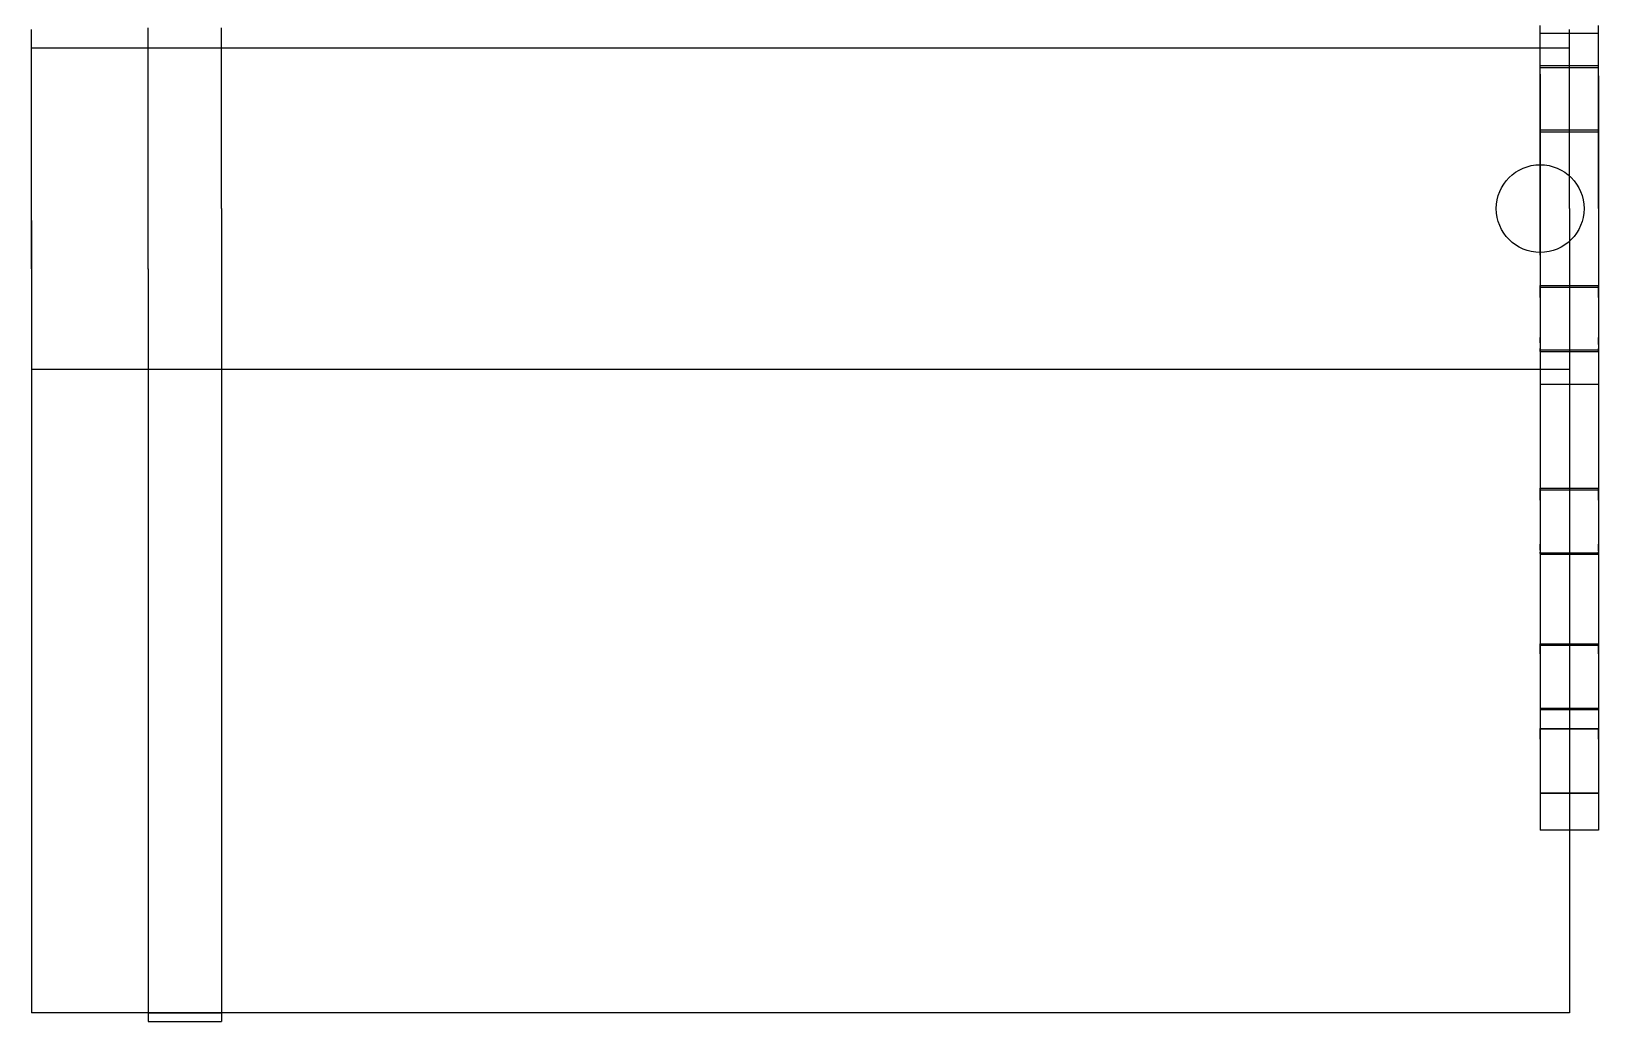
# Model space of a CAD drawing. Header units: millimetres. Extents: x -180 to 1414, y -663 to 972.
# Drawn here: x 496.8 to 604, y 114.4 to 182.1 of the extents above; entities that cross this region are included whole.
import ezdxf

# ---------------------------------------------------------------- set-up
doc = ezdxf.new("R2010")
doc.units = ezdxf.units.MM
doc.layers.add('AXIS_CENTRES', color=4, linetype='Continuous')
doc.layers.add('SIDE', color=8, linetype='Continuous')

msp = doc.modelspace()

# ---------------------------------------------------------------- linework, layer by layer
at = {"layer": 'AXIS_CENTRES'}
msp.add_circle((600, 170), 3, dxfattribs=at)
at = {"layer": 'SIDE'}
for p, q in [((504.8, 178.29), (504.8, 182.37)), ((509.8, 178.29), (509.8, 182.37)), ((600, 179.46), (600, 182.53)), ((604, 179.46), (604, 182.53)), ((496.8, 178.2), (496.8, 182.24)), ((504.8, 178.2), (504.8, 182.24)), ((509.8, 178.2), (509.8, 182.24)), ((600, 181.97), (600, 182)), ((600, 182), (604, 182)), ((600, 181.87), (600, 181.97)), ((600, 181.7), (600, 181.87)), ((600, 181.47), (600, 181.7)), ((600, 181.17), (600, 181.47)), ((600, 180.81), (600, 181.17)), ((602, 178.2), (602, 182.24)), ((604, 181.97), (604, 182)), ((604, 181.87), (604, 181.97)), ((604, 181.7), (604, 181.87)), ((604, 181.47), (604, 181.7)), ((604, 181.17), (604, 181.47)), ((604, 180.81), (604, 181.17)), ((496.8, 180.97), (496.8, 181)), ((496.8, 181), (602, 181)), ((496.8, 180.88), (496.8, 180.97)), ((496.8, 180.72), (496.8, 180.88)), ((496.8, 180.51), (496.8, 180.72)), ((496.8, 180.24), (496.8, 180.51)), ((496.8, 179.91), (496.8, 180.24)), ((600, 180.39), (600, 180.81)), ((600, 179.91), (600, 180.39)), ((602, 180.97), (602, 181)), ((602, 180.88), (602, 180.97)), ((602, 180.72), (602, 180.88)), ((602, 180.51), (602, 180.72)), ((602, 180.24), (602, 180.51)), ((602, 179.91), (602, 180.24)), ((604, 180.39), (604, 180.81)), ((604, 179.91), (604, 180.39)), ((496.8, 179.53), (496.8, 179.91)), ((496.8, 179.09), (496.8, 179.53)), ((496.8, 178.6), (496.8, 179.09)), ((600, 179.38), (600, 179.91)), ((600, 179.77), (600, 179.78)), ((600, 179.78), (604, 179.78)), ((600, 179.75), (600, 179.77)), ((600, 179.72), (600, 179.75)), ((600, 179.68), (600, 179.72)), ((600, 179.62), (600, 179.68)), ((600, 179.64), (600, 179.65)), ((600, 179.65), (604, 179.65)), ((600, 179.62), (600, 179.64)), ((600, 179.56), (600, 179.62)), ((600, 179.59), (600, 179.62)), ((600, 179.55), (600, 179.59)), ((600, 179.48), (600, 179.56)), ((600, 179.49), (600, 179.55)), ((600, 179.43), (600, 179.49)), ((600, 179.39), (600, 179.48)), ((600, 176.33), (600, 179.46)), ((600, 179.35), (600, 179.43)), ((600, 179.3), (600, 179.39)), ((600, 178.8), (600, 179.38)), ((600, 179.26), (600, 179.35)), ((600, 179.19), (600, 179.3)), ((600, 179.17), (600, 179.26)), ((600, 179.19), (600, 179.07)), ((600, 179.06), (600, 179.17)), ((600, 179.07), (600, 178.95)), ((600, 179.06), (600, 178.94)), ((602, 179.53), (602, 179.91)), ((602, 179.09), (602, 179.53)), ((602, 178.6), (602, 179.09)), ((604, 179.38), (604, 179.91)), ((604, 179.77), (604, 179.78)), ((604, 179.75), (604, 179.77)), ((604, 179.72), (604, 179.75)), ((604, 179.68), (604, 179.72)), ((604, 179.62), (604, 179.68)), ((604, 179.64), (604, 179.65)), ((604, 179.62), (604, 179.64)), ((604, 179.56), (604, 179.62)), ((604, 179.59), (604, 179.62)), ((604, 179.55), (604, 179.59)), ((604, 179.48), (604, 179.56)), ((604, 179.49), (604, 179.55)), ((604, 179.43), (604, 179.49)), ((604, 179.39), (604, 179.48)), ((604, 176.33), (604, 179.46)), ((604, 179.35), (604, 179.43)), ((604, 179.3), (604, 179.39)), ((604, 178.8), (604, 179.38)), ((604, 179.26), (604, 179.35)), ((604, 179.19), (604, 179.3)), ((604, 179.17), (604, 179.26)), ((604, 179.07), (604, 179.19)), ((604, 179.06), (604, 179.17)), ((604, 179.07), (604, 178.95)), ((604, 179.06), (604, 178.94)), ((496.8, 178.06), (496.8, 178.6)), ((496.8, 174.11), (496.8, 178.2)), ((496.8, 177.48), (496.8, 178.06)), ((504.8, 174.15), (504.8, 178.29)), ((504.8, 174.11), (504.8, 178.2)), ((509.8, 174.15), (509.8, 178.29)), ((509.8, 174.11), (509.8, 178.2)), ((600, 178.95), (600, 178.82)), ((600, 178.94), (600, 178.82)), ((600, 178.82), (600, 178.68)), ((600, 178.82), (600, 178.69)), ((600, 178.8), (600, 178.16)), ((600, 178.69), (600, 178.55)), ((600, 178.68), (600, 178.53)), ((600, 178.55), (600, 178.4)), ((600, 178.53), (600, 178.38)), ((600, 178.4), (600, 178.25)), ((600, 178.38), (600, 178.22)), ((600, 178.25), (600, 178.09)), ((600, 178.22), (600, 178.07)), ((600, 178.16), (600, 177.48)), ((600, 178.09), (600, 177.94)), ((600, 178.07), (600, 177.9)), ((602, 178.06), (602, 178.6)), ((602, 174.11), (602, 178.2)), ((602, 177.48), (602, 178.06)), ((604, 178.95), (604, 178.82)), ((604, 178.94), (604, 178.82)), ((604, 178.82), (604, 178.68)), ((604, 178.82), (604, 178.69)), ((604, 178.8), (604, 178.16)), ((604, 178.69), (604, 178.55)), ((604, 178.68), (604, 178.53)), ((604, 178.55), (604, 178.4)), ((604, 178.53), (604, 178.38)), ((604, 178.4), (604, 178.25)), ((604, 178.38), (604, 178.22)), ((604, 178.25), (604, 178.09)), ((604, 178.22), (604, 178.07)), ((604, 178.16), (604, 177.48)), ((604, 178.09), (604, 177.94)), ((604, 178.07), (604, 177.9)), ((496.8, 176.86), (496.8, 177.48)), ((600, 177.94), (600, 177.77)), ((600, 177.9), (600, 177.74)), ((600, 177.77), (600, 177.61)), ((600, 177.74), (600, 177.58)), ((600, 177.61), (600, 177.45)), ((600, 177.58), (600, 177.41)), ((600, 177.48), (600, 176.76)), ((600, 177.45), (600, 177.28)), ((600, 177.41), (600, 177.25)), ((600, 177.28), (600, 177.12)), ((600, 177.25), (600, 177.09)), ((600, 177.12), (600, 176.96)), ((600, 177.09), (600, 176.93)), ((600, 176.96), (600, 176.8)), ((600, 176.93), (600, 176.77)), ((602, 176.86), (602, 177.48)), ((604, 177.94), (604, 177.77)), ((604, 177.9), (604, 177.74)), ((604, 177.77), (604, 177.61)), ((604, 177.74), (604, 177.58)), ((604, 177.61), (604, 177.45)), ((604, 177.58), (604, 177.41)), ((604, 177.48), (604, 176.76)), ((604, 177.45), (604, 177.28)), ((604, 177.41), (604, 177.25)), ((604, 177.28), (604, 177.12)), ((604, 177.25), (604, 177.09)), ((604, 177.12), (604, 176.96)), ((604, 177.09), (604, 176.93)), ((604, 176.96), (604, 176.8)), ((604, 176.93), (604, 176.77)), ((496.8, 176.2), (496.8, 176.86)), ((496.8, 175.5), (496.8, 176.2)), ((600, 176.8), (600, 176.64)), ((600, 176.77), (600, 176.62)), ((600, 176.76), (600, 176)), ((600, 176.64), (600, 176.49)), ((600, 176.62), (600, 176.48)), ((600, 176.49), (600, 176.35)), ((600, 176.48), (600, 176.34)), ((600, 176.35), (600, 176.21)), ((600, 176.34), (600, 176.2)), ((600, 173.18), (600, 176.33)), ((600, 176.21), (600, 176.07)), ((600, 176.2), (600, 176.08)), ((600, 176.08), (600, 175.96)), ((600, 176.07), (600, 175.95)), ((600, 176), (600, 175.21)), ((600, 175.96), (600, 175.86)), ((600, 175.95), (600, 175.83)), ((600, 175.86), (600, 175.76)), ((600, 175.73), (600, 175.83)), ((602, 176.2), (602, 176.86)), ((602, 175.5), (602, 176.2)), ((604, 176.8), (604, 176.64)), ((604, 176.77), (604, 176.62)), ((604, 176.76), (604, 176)), ((604, 176.64), (604, 176.49)), ((604, 176.62), (604, 176.48)), ((604, 176.49), (604, 176.35)), ((604, 176.48), (604, 176.34)), ((604, 176.21), (604, 176.35)), ((604, 176.34), (604, 176.2)), ((604, 173.18), (604, 176.33)), ((604, 176.21), (604, 176.07)), ((604, 176.2), (604, 176.08)), ((604, 176.08), (604, 175.96)), ((604, 175.95), (604, 176.07)), ((604, 176), (604, 175.21)), ((604, 175.96), (604, 175.86)), ((604, 175.95), (604, 175.83)), ((604, 175.86), (604, 175.76)), ((604, 175.73), (604, 175.83)), ((496.8, 174.77), (496.8, 175.5)), ((496.8, 174.02), (496.8, 174.77)), ((600, 175.76), (600, 175.67)), ((600, 175.63), (600, 175.73)), ((600, 175.67), (600, 175.59)), ((600, 175.54), (600, 175.63)), ((600, 175.59), (600, 175.53)), ((600, 175.46), (600, 175.54)), ((600, 175.53), (600, 175.47)), ((600, 175.47), (600, 175.43)), ((600, 175.4), (600, 175.46)), ((600, 175.43), (600, 175.4)), ((600, 175.4), (600, 175.38)), ((600, 175.34), (600, 175.4)), ((600, 175.38), (600, 175.38)), ((600, 175.38), (604, 175.38)), ((600, 175.3), (600, 175.34)), ((600, 175.3), (600, 175.27)), ((600, 175.27), (600, 175.25)), ((600, 175.25), (600, 175.25)), ((600, 175.25), (604, 175.25)), ((600, 175.21), (600, 174.38)), ((602, 174.77), (602, 175.5)), ((602, 174.02), (602, 174.77)), ((604, 175.76), (604, 175.67)), ((604, 175.63), (604, 175.73)), ((604, 175.67), (604, 175.59)), ((604, 175.54), (604, 175.63)), ((604, 175.59), (604, 175.53)), ((604, 175.46), (604, 175.54)), ((604, 175.53), (604, 175.47)), ((604, 175.47), (604, 175.43)), ((604, 175.4), (604, 175.46)), ((604, 175.43), (604, 175.4)), ((604, 175.4), (604, 175.38)), ((604, 175.34), (604, 175.4)), ((604, 175.38), (604, 175.38)), ((604, 175.3), (604, 175.34)), ((604, 175.27), (604, 175.3)), ((604, 175.27), (604, 175.25)), ((604, 175.25), (604, 175.25)), ((604, 175.21), (604, 174.38)), ((496.8, 170), (496.8, 174.11)), ((496.8, 173.24), (496.8, 174.02)), ((504.8, 170), (504.8, 174.15)), ((504.8, 170), (504.8, 174.11)), ((509.8, 170), (509.8, 174.15)), ((509.8, 170), (509.8, 174.11)), ((600, 174.38), (600, 173.54)), ((602, 170), (602, 174.11)), ((602, 173.24), (602, 174.02)), ((604, 174.38), (604, 173.54)), ((496.8, 172.45), (496.8, 173.24)), ((600, 173.54), (600, 172.67)), ((600, 170), (600, 173.18)), ((600, 172.67), (600, 171.79)), ((602, 172.45), (602, 173.24)), ((604, 173.54), (604, 172.67)), ((604, 170), (604, 173.18)), ((604, 172.67), (604, 171.79)), ((496.8, 171.64), (496.8, 172.45)), ((496.8, 170.82), (496.8, 171.64)), ((600, 171.79), (600, 170.9)), ((602, 171.64), (602, 172.45)), ((602, 170.82), (602, 171.64)), ((604, 171.79), (604, 170.9)), ((496.8, 170), (496.8, 170.82)), ((600, 170.9), (600, 170)), ((602, 170), (602, 170.82)), ((604, 170.9), (604, 170)), ((496.8, 165.89), (496.8, 170)), ((496.8, 169.18), (496.8, 170)), ((504.8, 165.85), (504.8, 170)), ((504.8, 165.89), (504.8, 170)), ((509.8, 170), (509.8, 165.85)), ((509.8, 170), (509.8, 165.89)), ((600, 166.82), (600, 170)), ((600, 170), (600, 169.1)), ((602, 170), (602, 165.89)), ((602, 170), (602, 169.18)), ((604, 170), (604, 166.82)), ((604, 170), (604, 169.1)), ((496.8, 169.18), (496.8, 168.36)), ((496.8, 168.36), (496.8, 167.55)), ((600, 169.1), (600, 168.21)), ((602, 169.18), (602, 168.36)), ((602, 168.36), (602, 167.55)), ((604, 169.1), (604, 168.21)), ((496.8, 167.55), (496.8, 166.76)), ((600, 168.21), (600, 167.33)), ((600, 167.33), (600, 166.46)), ((602, 167.55), (602, 166.76)), ((604, 168.21), (604, 167.33)), ((604, 167.33), (604, 166.46)), ((496.8, 166.76), (496.8, 165.98)), ((600, 166.82), (600, 163.67)), ((600, 166.46), (600, 165.62)), ((602, 166.76), (602, 165.98)), ((604, 166.82), (604, 163.67)), ((604, 166.46), (604, 165.62)), ((496.8, 165.98), (496.8, 165.23)), ((496.8, 165.89), (496.8, 161.8)), ((496.8, 165.23), (496.8, 164.5)), ((504.8, 165.89), (504.8, 161.8)), ((504.8, 165.85), (504.8, 161.71)), ((509.8, 165.89), (509.8, 161.8)), ((509.8, 165.85), (509.8, 161.71)), ((600, 165.62), (600, 164.79)), ((602, 165.98), (602, 165.23)), ((602, 165.89), (602, 161.8)), ((602, 165.23), (602, 164.5)), ((604, 165.62), (604, 164.79)), ((496.8, 164.5), (496.8, 163.8)), ((600, 164.79), (600, 164)), ((600, 164.73), (600, 164.75)), ((600, 164.75), (600, 164.75)), ((600, 164.75), (604, 164.75)), ((600, 164.7), (600, 164.73)), ((600, 164.66), (600, 164.7)), ((600, 164.6), (600, 164.66)), ((600, 164.6), (600, 164.62)), ((600, 164.62), (600, 164.62)), ((600, 164.62), (604, 164.62)), ((600, 164.54), (600, 164.6)), ((600, 164.57), (600, 164.6)), ((600, 164.53), (600, 164.57)), ((600, 164.46), (600, 164.54)), ((600, 164.47), (600, 164.53)), ((600, 164.41), (600, 164.47)), ((600, 164.37), (600, 164.46)), ((600, 164.33), (600, 164.41)), ((600, 164.27), (600, 164.37)), ((600, 164.24), (600, 164.33)), ((600, 164.17), (600, 164.27)), ((600, 164.14), (600, 164.24)), ((600, 164.05), (600, 164.17)), ((600, 164.04), (600, 164.14)), ((600, 164.05), (600, 163.93)), ((600, 163.92), (600, 164.04)), ((602, 164.5), (602, 163.8)), ((604, 164.79), (604, 164)), ((604, 164.73), (604, 164.75)), ((604, 164.75), (604, 164.75)), ((604, 164.7), (604, 164.73)), ((604, 164.66), (604, 164.7)), ((604, 164.6), (604, 164.66)), ((604, 164.6), (604, 164.62)), ((604, 164.62), (604, 164.62)), ((604, 164.54), (604, 164.6)), ((604, 164.57), (604, 164.6)), ((604, 164.53), (604, 164.57)), ((604, 164.46), (604, 164.54)), ((604, 164.47), (604, 164.53)), ((604, 164.41), (604, 164.47)), ((604, 164.37), (604, 164.46)), ((604, 164.33), (604, 164.41)), ((604, 164.27), (604, 164.37)), ((604, 164.24), (604, 164.33)), ((604, 164.17), (604, 164.27)), ((604, 164.14), (604, 164.24)), ((604, 164.05), (604, 164.17)), ((604, 164.04), (604, 164.14)), ((604, 164.05), (604, 163.93)), ((604, 163.92), (604, 164.04)), ((496.8, 163.8), (496.8, 163.14)), ((496.8, 163.14), (496.8, 162.52)), ((600, 164), (600, 163.24)), ((600, 163.93), (600, 163.79)), ((600, 163.92), (600, 163.8)), ((600, 163.8), (600, 163.66)), ((600, 163.79), (600, 163.65)), ((600, 163.67), (600, 160.54)), ((600, 163.66), (600, 163.52)), ((600, 163.65), (600, 163.51)), ((600, 163.52), (600, 163.38)), ((600, 163.51), (600, 163.36)), ((600, 163.38), (600, 163.23)), ((600, 163.36), (600, 163.2)), ((600, 163.24), (600, 162.52)), ((600, 163.23), (600, 163.07)), ((600, 163.2), (600, 163.04)), ((600, 163.07), (600, 162.91)), ((600, 163.04), (600, 162.88)), ((602, 163.8), (602, 163.14)), ((602, 163.14), (602, 162.52)), ((604, 164), (604, 163.24)), ((604, 163.93), (604, 163.79)), ((604, 163.92), (604, 163.8)), ((604, 163.8), (604, 163.66)), ((604, 163.79), (604, 163.65)), ((604, 163.67), (604, 160.54)), ((604, 163.66), (604, 163.52)), ((604, 163.65), (604, 163.51)), ((604, 163.52), (604, 163.38)), ((604, 163.51), (604, 163.36)), ((604, 163.38), (604, 163.23)), ((604, 163.36), (604, 163.2)), ((604, 163.24), (604, 162.52)), ((604, 163.23), (604, 163.07)), ((604, 163.2), (604, 163.04)), ((604, 163.07), (604, 162.91)), ((604, 163.04), (604, 162.88)), ((496.8, 162.52), (496.8, 161.94)), ((496.8, 161.94), (496.8, 161.4)), ((600, 162.91), (600, 162.75)), ((600, 162.88), (600, 162.72)), ((600, 162.75), (600, 162.59)), ((600, 162.72), (600, 162.55)), ((600, 162.59), (600, 162.42)), ((600, 162.55), (600, 162.39)), ((600, 162.52), (600, 161.84)), ((600, 162.42), (600, 162.26)), ((600, 162.39), (600, 162.23)), ((600, 162.26), (600, 162.1)), ((600, 162.23), (600, 162.06)), ((600, 162.1), (600, 161.93)), ((600, 162.06), (600, 161.91)), ((600, 161.93), (600, 161.78)), ((600, 161.91), (600, 161.75)), ((602, 162.52), (602, 161.94)), ((602, 161.94), (602, 161.4)), ((604, 162.91), (604, 162.75)), ((604, 162.88), (604, 162.72)), ((604, 162.75), (604, 162.59)), ((604, 162.72), (604, 162.55)), ((604, 162.59), (604, 162.42)), ((604, 162.55), (604, 162.39)), ((604, 162.52), (604, 161.84)), ((604, 162.42), (604, 162.26)), ((604, 162.39), (604, 162.23)), ((604, 162.26), (604, 162.1)), ((604, 162.23), (604, 162.06)), ((604, 162.1), (604, 161.93)), ((604, 162.06), (604, 161.91)), ((604, 161.93), (604, 161.78)), ((604, 161.91), (604, 161.75)), ((496.8, 161.8), (496.8, 157.76)), ((496.8, 161.4), (496.8, 160.91)), ((496.8, 160.91), (496.8, 160.47)), ((504.8, 161.8), (504.8, 157.76)), ((504.8, 161.71), (504.8, 157.63)), ((509.8, 161.8), (509.8, 157.76)), ((509.8, 161.71), (509.8, 157.63)), ((600, 161.84), (600, 161.2)), ((600, 161.78), (600, 161.62)), ((600, 161.75), (600, 161.6)), ((600, 161.62), (600, 161.47)), ((600, 161.6), (600, 161.45)), ((600, 161.47), (600, 161.32)), ((600, 161.45), (600, 161.31)), ((600, 161.32), (600, 161.18)), ((600, 161.31), (600, 161.18)), ((600, 161.2), (600, 160.62)), ((600, 161.18), (600, 161.06)), ((600, 161.05), (600, 161.18)), ((600, 161.06), (600, 160.94)), ((600, 160.93), (600, 161.05)), ((600, 160.94), (600, 160.83)), ((600, 160.81), (600, 160.93)), ((600, 160.83), (600, 160.74)), ((600, 160.81), (600, 160.7)), ((602, 161.8), (602, 157.76)), ((602, 161.4), (602, 160.91)), ((602, 160.91), (602, 160.47)), ((604, 161.84), (604, 161.2)), ((604, 161.78), (604, 161.62)), ((604, 161.75), (604, 161.6)), ((604, 161.62), (604, 161.47)), ((604, 161.6), (604, 161.45)), ((604, 161.47), (604, 161.32)), ((604, 161.45), (604, 161.31)), ((604, 161.32), (604, 161.18)), ((604, 161.31), (604, 161.18)), ((604, 161.2), (604, 160.62)), ((604, 161.18), (604, 161.06)), ((604, 161.05), (604, 161.18)), ((604, 161.06), (604, 160.94)), ((604, 160.93), (604, 161.05)), ((604, 160.94), (604, 160.83)), ((604, 160.81), (604, 160.93)), ((604, 160.83), (604, 160.74)), ((604, 160.7), (604, 160.81)), ((496.8, 160.47), (496.8, 160.09)), ((496.8, 160.09), (496.8, 159.76)), ((496.8, 159.76), (496.8, 159.49)), ((600, 160.74), (600, 160.65)), ((600, 160.7), (600, 160.61)), ((600, 160.65), (600, 160.57)), ((600, 160.62), (600, 160.09)), ((600, 160.61), (600, 160.52)), ((600, 160.57), (600, 160.51)), ((600, 160.54), (600, 157.47)), ((600, 160.52), (600, 160.44)), ((600, 160.51), (600, 160.45)), ((600, 160.45), (600, 160.41)), ((600, 160.38), (600, 160.44)), ((600, 160.41), (600, 160.38)), ((600, 160.38), (600, 160.36)), ((600, 160.32), (600, 160.38)), ((600, 160.36), (600, 160.35)), ((600, 160.35), (604, 160.35)), ((600, 160.28), (600, 160.32)), ((600, 160.25), (600, 160.28)), ((600, 160.23), (600, 160.25)), ((600, 160.22), (600, 160.23)), ((600, 160.22), (604, 160.22)), ((600, 160.09), (600, 159.61)), ((602, 160.47), (602, 160.09)), ((602, 160.09), (602, 159.76)), ((602, 159.76), (602, 159.49)), ((604, 160.74), (604, 160.65)), ((604, 160.7), (604, 160.61)), ((604, 160.65), (604, 160.57)), ((604, 160.62), (604, 160.09)), ((604, 160.61), (604, 160.52)), ((604, 160.57), (604, 160.51)), ((604, 160.54), (604, 157.47)), ((604, 160.52), (604, 160.44)), ((604, 160.51), (604, 160.45)), ((604, 160.45), (604, 160.41)), ((604, 160.38), (604, 160.44)), ((604, 160.41), (604, 160.38)), ((604, 160.38), (604, 160.36)), ((604, 160.32), (604, 160.38)), ((604, 160.36), (604, 160.35)), ((604, 160.28), (604, 160.32)), ((604, 160.25), (604, 160.28)), ((604, 160.23), (604, 160.25)), ((604, 160.23), (604, 160.22)), ((604, 160.09), (604, 159.61)), ((496.8, 159.49), (496.8, 159.28)), ((496.8, 159.28), (496.8, 159.12)), ((496.8, 159.12), (496.8, 159.03)), ((496.8, 159.03), (496.8, 159)), ((602, 159), (496.8, 159)), ((600, 159.61), (600, 159.19)), ((600, 159.19), (600, 158.83)), ((600, 158.83), (600, 158.53)), ((602, 159.49), (602, 159.28)), ((602, 159.28), (602, 159.12)), ((602, 159.12), (602, 159.03)), ((602, 159.03), (602, 159)), ((604, 159.61), (604, 159.19)), ((604, 159.19), (604, 158.83)), ((604, 158.83), (604, 158.53)), ((496.8, 157.76), (496.8, 153.79)), ((504.8, 157.76), (504.8, 153.79)), ((504.8, 157.63), (504.8, 153.61)), ((509.8, 157.76), (509.8, 153.79)), ((509.8, 157.63), (509.8, 153.61)), ((600, 158.53), (600, 158.3)), ((600, 158.3), (600, 158.13)), ((600, 158.13), (600, 158.03)), ((600, 158.03), (600, 158)), ((600, 158), (604, 158)), ((602, 157.76), (602, 153.79)), ((604, 158.53), (604, 158.3)), ((604, 158.3), (604, 158.13)), ((604, 158.13), (604, 158.03)), ((604, 158.03), (604, 158)), ((600, 157.47), (600, 154.47)), ((604, 157.47), (604, 154.47)), ((600, 154.47), (600, 151.56)), ((604, 154.47), (604, 151.56)), ((496.8, 153.79), (496.8, 149.91)), ((504.8, 153.79), (504.8, 149.91)), ((504.8, 153.61), (504.8, 149.69)), ((509.8, 153.79), (509.8, 149.91)), ((509.8, 153.61), (509.8, 149.69)), ((602, 153.79), (602, 149.91)), ((600, 151.56), (600, 148.75)), ((604, 151.56), (604, 148.75)), ((600, 150.86), (600, 150.87)), ((600, 150.87), (604, 150.87)), ((600, 150.84), (600, 150.86)), ((600, 150.81), (600, 150.84)), ((600, 150.77), (600, 150.81)), ((600, 150.71), (600, 150.77)), ((600, 150.75), (600, 150.76)), ((600, 150.76), (604, 150.76)), ((600, 150.73), (600, 150.75)), ((600, 150.7), (600, 150.73)), ((600, 150.65), (600, 150.71)), ((600, 150.66), (600, 150.7)), ((600, 150.6), (600, 150.66)), ((600, 150.57), (600, 150.65)), ((600, 150.54), (600, 150.6)), ((600, 150.48), (600, 150.57)), ((600, 150.46), (600, 150.54)), ((600, 150.39), (600, 150.48)), ((600, 150.37), (600, 150.46)), ((600, 150.28), (600, 150.39)), ((600, 150.28), (600, 150.37)), ((600, 150.16), (600, 150.28)), ((600, 150.17), (600, 150.28)), ((600, 150.05), (600, 150.17)), ((600, 150.16), (600, 150.04)), ((604, 150.86), (604, 150.87)), ((604, 150.84), (604, 150.86)), ((604, 150.81), (604, 150.84)), ((604, 150.77), (604, 150.81)), ((604, 150.71), (604, 150.77)), ((604, 150.75), (604, 150.76)), ((604, 150.73), (604, 150.75)), ((604, 150.7), (604, 150.73)), ((604, 150.65), (604, 150.71)), ((604, 150.66), (604, 150.7)), ((604, 150.6), (604, 150.66)), ((604, 150.57), (604, 150.65)), ((604, 150.54), (604, 150.6)), ((604, 150.48), (604, 150.57)), ((604, 150.46), (604, 150.54)), ((604, 150.39), (604, 150.48)), ((604, 150.37), (604, 150.46)), ((604, 150.28), (604, 150.39)), ((604, 150.28), (604, 150.37)), ((604, 150.16), (604, 150.28)), ((604, 150.17), (604, 150.28)), ((604, 150.05), (604, 150.17)), ((604, 150.16), (604, 150.04)), ((496.8, 149.91), (496.8, 146.14)), ((504.8, 149.91), (504.8, 146.14)), ((504.8, 149.69), (504.8, 145.88)), ((509.8, 149.91), (509.8, 146.14)), ((509.8, 149.69), (509.8, 145.88)), ((600, 150.05), (600, 149.93)), ((600, 150.04), (600, 149.91)), ((600, 149.93), (600, 149.79)), ((600, 149.91), (600, 149.77)), ((600, 149.79), (600, 149.66)), ((600, 149.77), (600, 149.62)), ((600, 149.66), (600, 149.51)), ((600, 149.62), (600, 149.47)), ((600, 149.51), (600, 149.36)), ((600, 149.47), (600, 149.31)), ((600, 149.36), (600, 149.2)), ((600, 149.31), (600, 149.16)), ((600, 149.2), (600, 149.04)), ((600, 149.16), (600, 148.99)), ((600, 149.04), (600, 148.88)), ((602, 149.91), (602, 146.14)), ((604, 150.05), (604, 149.93)), ((604, 150.04), (604, 149.91)), ((604, 149.93), (604, 149.79)), ((604, 149.91), (604, 149.77)), ((604, 149.79), (604, 149.66)), ((604, 149.77), (604, 149.62)), ((604, 149.66), (604, 149.51)), ((604, 149.62), (604, 149.47)), ((604, 149.51), (604, 149.36)), ((604, 149.47), (604, 149.31)), ((604, 149.36), (604, 149.2)), ((604, 149.31), (604, 149.16)), ((604, 149.2), (604, 149.04)), ((604, 149.16), (604, 148.99)), ((604, 149.04), (604, 148.88)), ((600, 148.99), (600, 148.83)), ((600, 148.88), (600, 148.72)), ((600, 148.83), (600, 148.67)), ((600, 148.75), (600, 146.06)), ((600, 148.72), (600, 148.56)), ((600, 148.67), (600, 148.5)), ((600, 148.56), (600, 148.39)), ((600, 148.5), (600, 148.34)), ((600, 148.39), (600, 148.23)), ((600, 148.34), (600, 148.18)), ((600, 148.23), (600, 148.07)), ((600, 148.18), (600, 148.02)), ((600, 148.07), (600, 147.91)), ((600, 148.02), (600, 147.86)), ((604, 148.99), (604, 148.83)), ((604, 148.88), (604, 148.72)), ((604, 148.83), (604, 148.67)), ((604, 148.75), (604, 146.06)), ((604, 148.72), (604, 148.56)), ((604, 148.67), (604, 148.5)), ((604, 148.56), (604, 148.39)), ((604, 148.5), (604, 148.34)), ((604, 148.39), (604, 148.23)), ((604, 148.34), (604, 148.18)), ((604, 148.23), (604, 148.07)), ((604, 148.18), (604, 148.02)), ((604, 148.07), (604, 147.91)), ((604, 148.02), (604, 147.86)), ((600, 147.91), (600, 147.75)), ((600, 147.86), (600, 147.71)), ((600, 147.75), (600, 147.6)), ((600, 147.71), (600, 147.57)), ((600, 147.6), (600, 147.46)), ((600, 147.57), (600, 147.43)), ((600, 147.46), (600, 147.32)), ((600, 147.43), (600, 147.29)), ((600, 147.32), (600, 147.18)), ((600, 147.29), (600, 147.17)), ((600, 147.18), (600, 147.06)), ((600, 147.17), (600, 147.05)), ((600, 146.94), (600, 147.06)), ((600, 147.05), (600, 146.95)), ((600, 146.95), (600, 146.85)), ((600, 146.84), (600, 146.94)), ((604, 147.91), (604, 147.75)), ((604, 147.86), (604, 147.71)), ((604, 147.75), (604, 147.6)), ((604, 147.71), (604, 147.57)), ((604, 147.6), (604, 147.46)), ((604, 147.57), (604, 147.43)), ((604, 147.46), (604, 147.32)), ((604, 147.43), (604, 147.29)), ((604, 147.32), (604, 147.18)), ((604, 147.29), (604, 147.17)), ((604, 147.18), (604, 147.06)), ((604, 147.17), (604, 147.05)), ((604, 146.94), (604, 147.06)), ((604, 147.05), (604, 146.95)), ((604, 146.95), (604, 146.85)), ((604, 146.84), (604, 146.94)), ((496.8, 146.14), (496.8, 142.5)), ((504.8, 146.14), (504.8, 142.5)), ((504.8, 145.88), (504.8, 142.2)), ((509.8, 146.14), (509.8, 142.5)), ((509.8, 145.88), (509.8, 142.2)), ((600, 146.85), (600, 146.76)), ((600, 146.74), (600, 146.84)), ((600, 146.76), (600, 146.68)), ((600, 146.65), (600, 146.74)), ((600, 146.68), (600, 146.62)), ((600, 146.65), (600, 146.57)), ((600, 146.62), (600, 146.56)), ((600, 146.57), (600, 146.51)), ((600, 146.56), (600, 146.52)), ((600, 146.52), (600, 146.49)), ((600, 146.45), (600, 146.51)), ((600, 146.49), (600, 146.47)), ((600, 146.47), (600, 146.47)), ((600, 146.47), (604, 146.47)), ((600, 146.41), (600, 146.45)), ((600, 146.41), (600, 146.38)), ((600, 146.38), (600, 146.36)), ((600, 146.36), (600, 146.36)), ((600, 146.36), (604, 146.36)), ((600, 146.06), (600, 143.5)), ((602, 146.14), (602, 142.5)), ((604, 146.85), (604, 146.76)), ((604, 146.74), (604, 146.84)), ((604, 146.76), (604, 146.68)), ((604, 146.65), (604, 146.74)), ((604, 146.68), (604, 146.62)), ((604, 146.57), (604, 146.65)), ((604, 146.62), (604, 146.56)), ((604, 146.57), (604, 146.51)), ((604, 146.56), (604, 146.52)), ((604, 146.52), (604, 146.49)), ((604, 146.45), (604, 146.51)), ((604, 146.49), (604, 146.47)), ((604, 146.47), (604, 146.47)), ((604, 146.45), (604, 146.41)), ((604, 146.41), (604, 146.38)), ((604, 146.38), (604, 146.36)), ((604, 146.36), (604, 146.36)), ((604, 146.06), (604, 143.5)), ((600, 143.5), (600, 141.09)), ((604, 143.5), (604, 141.09)), ((496.8, 142.5), (496.8, 139.02)), ((504.8, 142.5), (504.8, 139.02)), ((504.8, 142.2), (504.8, 138.68)), ((509.8, 142.5), (509.8, 139.02)), ((509.8, 142.2), (509.8, 138.68)), ((602, 142.5), (602, 139.02)), ((600, 141.09), (600, 138.85)), ((604, 141.09), (604, 138.85)), ((600, 140.22), (600, 140.23)), ((600, 140.23), (604, 140.23)), ((600, 140.2), (600, 140.22)), ((600, 140.17), (600, 140.2)), ((600, 140.13), (600, 140.17)), ((600, 140.13), (600, 140.15)), ((600, 140.15), (600, 140.15)), ((600, 140.15), (604, 140.15)), ((600, 140.07), (600, 140.13)), ((600, 140.1), (600, 140.13)), ((600, 140.05), (600, 140.1)), ((600, 140.01), (600, 140.07)), ((600, 140), (600, 140.05)), ((600, 139.93), (600, 140.01)), ((600, 139.93), (600, 140)), ((600, 139.84), (600, 139.93)), ((600, 139.86), (600, 139.93)), ((600, 139.77), (600, 139.86)), ((600, 139.75), (600, 139.84)), ((600, 139.67), (600, 139.77)), ((600, 139.64), (600, 139.75)), ((600, 139.56), (600, 139.67)), ((600, 139.64), (600, 139.52)), ((600, 139.56), (600, 139.45)), ((600, 139.52), (600, 139.4)), ((600, 139.45), (600, 139.32)), ((600, 139.4), (600, 139.26)), ((604, 140.22), (604, 140.23)), ((604, 140.2), (604, 140.22)), ((604, 140.17), (604, 140.2)), ((604, 140.13), (604, 140.17)), ((604, 140.13), (604, 140.15)), ((604, 140.15), (604, 140.15)), ((604, 140.07), (604, 140.13)), ((604, 140.1), (604, 140.13)), ((604, 140.05), (604, 140.1)), ((604, 140.01), (604, 140.07)), ((604, 140), (604, 140.05)), ((604, 139.93), (604, 140.01)), ((604, 139.93), (604, 140)), ((604, 139.84), (604, 139.93)), ((604, 139.86), (604, 139.93)), ((604, 139.77), (604, 139.86)), ((604, 139.75), (604, 139.84)), ((604, 139.67), (604, 139.77)), ((604, 139.64), (604, 139.75)), ((604, 139.56), (604, 139.67)), ((604, 139.64), (604, 139.52)), ((604, 139.56), (604, 139.45)), ((604, 139.52), (604, 139.4)), ((604, 139.45), (604, 139.32)), ((604, 139.4), (604, 139.26)), ((496.8, 139.02), (496.8, 135.71)), ((504.8, 139.02), (504.8, 135.71)), ((504.8, 138.68), (504.8, 135.33)), ((509.8, 139.02), (509.8, 135.71)), ((509.8, 138.68), (509.8, 135.33)), ((600, 139.32), (600, 139.19)), ((600, 139.26), (600, 139.13)), ((600, 139.19), (600, 139.05)), ((600, 139.13), (600, 138.98)), ((600, 139.05), (600, 138.91)), ((600, 138.98), (600, 138.83)), ((600, 138.91), (600, 138.76)), ((600, 138.85), (600, 136.77)), ((600, 138.83), (600, 138.67)), ((600, 138.76), (600, 138.6)), ((600, 138.67), (600, 138.51)), ((600, 138.6), (600, 138.44)), ((600, 138.51), (600, 138.35)), ((600, 138.44), (600, 138.28)), ((600, 138.35), (600, 138.19)), ((602, 139.02), (602, 135.71)), ((604, 139.32), (604, 139.19)), ((604, 139.26), (604, 139.13)), ((604, 139.19), (604, 139.05)), ((604, 139.13), (604, 138.98)), ((604, 139.05), (604, 138.91)), ((604, 138.98), (604, 138.83)), ((604, 138.91), (604, 138.76)), ((604, 138.85), (604, 136.77)), ((604, 138.83), (604, 138.67)), ((604, 138.76), (604, 138.6)), ((604, 138.67), (604, 138.51)), ((604, 138.6), (604, 138.44)), ((604, 138.51), (604, 138.35)), ((604, 138.44), (604, 138.28)), ((604, 138.35), (604, 138.19)), ((600, 138.28), (600, 138.12)), ((600, 138.19), (600, 138.03)), ((600, 138.12), (600, 137.95)), ((600, 138.03), (600, 137.86)), ((600, 137.95), (600, 137.79)), ((600, 137.86), (600, 137.7)), ((600, 137.79), (600, 137.62)), ((600, 137.7), (600, 137.54)), ((600, 137.62), (600, 137.46)), ((600, 137.54), (600, 137.38)), ((600, 137.46), (600, 137.3)), ((600, 137.38), (600, 137.22)), ((600, 137.3), (600, 137.15)), ((600, 137.22), (600, 137.07)), ((604, 138.28), (604, 138.12)), ((604, 138.19), (604, 138.03)), ((604, 138.12), (604, 137.95)), ((604, 138.03), (604, 137.86)), ((604, 137.95), (604, 137.79)), ((604, 137.86), (604, 137.7)), ((604, 137.79), (604, 137.62)), ((604, 137.7), (604, 137.54)), ((604, 137.62), (604, 137.46)), ((604, 137.54), (604, 137.38)), ((604, 137.46), (604, 137.3)), ((604, 137.38), (604, 137.22)), ((604, 137.3), (604, 137.15)), ((604, 137.22), (604, 137.07)), ((600, 137.15), (600, 137)), ((600, 137.07), (600, 136.93)), ((600, 137), (600, 136.85)), ((600, 136.93), (600, 136.79)), ((600, 136.85), (600, 136.71)), ((600, 136.79), (600, 136.65)), ((600, 136.77), (600, 134.88)), ((600, 136.71), (600, 136.58)), ((600, 136.65), (600, 136.53)), ((600, 136.58), (600, 136.46)), ((600, 136.53), (600, 136.41)), ((600, 136.46), (600, 136.34)), ((600, 136.41), (600, 136.31)), ((600, 136.34), (600, 136.23)), ((600, 136.31), (600, 136.21)), ((600, 136.23), (600, 136.13)), ((600, 136.21), (600, 136.12)), ((604, 137.15), (604, 137)), ((604, 137.07), (604, 136.93)), ((604, 137), (604, 136.85)), ((604, 136.93), (604, 136.79)), ((604, 136.85), (604, 136.71)), ((604, 136.79), (604, 136.65)), ((604, 136.77), (604, 134.88)), ((604, 136.71), (604, 136.58)), ((604, 136.65), (604, 136.53)), ((604, 136.58), (604, 136.46)), ((604, 136.53), (604, 136.41)), ((604, 136.46), (604, 136.34)), ((604, 136.41), (604, 136.31)), ((604, 136.34), (604, 136.23)), ((604, 136.31), (604, 136.21)), ((604, 136.23), (604, 136.13)), ((604, 136.21), (604, 136.12)), ((496.8, 135.71), (496.8, 132.59)), ((504.8, 135.71), (504.8, 132.59)), ((504.8, 135.33), (504.8, 132.18)), ((509.8, 135.71), (509.8, 132.59)), ((509.8, 135.33), (509.8, 132.18)), ((600, 136.13), (600, 136.05)), ((600, 136.12), (600, 136.04)), ((600, 136.05), (600, 135.97)), ((600, 136.04), (600, 135.98)), ((600, 135.98), (600, 135.92)), ((600, 135.97), (600, 135.9)), ((600, 135.92), (600, 135.88)), ((600, 135.9), (600, 135.85)), ((600, 135.88), (600, 135.85)), ((600, 135.85), (600, 135.83)), ((600, 135.85), (600, 135.81)), ((600, 135.83), (600, 135.83)), ((600, 135.83), (604, 135.83)), ((600, 135.81), (600, 135.78)), ((600, 135.78), (600, 135.76)), ((600, 135.76), (600, 135.75)), ((600, 135.75), (604, 135.75)), ((602, 135.71), (602, 132.59)), ((604, 136.13), (604, 136.05)), ((604, 136.12), (604, 136.04)), ((604, 136.05), (604, 135.97)), ((604, 136.04), (604, 135.98)), ((604, 135.98), (604, 135.92)), ((604, 135.97), (604, 135.9)), ((604, 135.92), (604, 135.88)), ((604, 135.9), (604, 135.85)), ((604, 135.88), (604, 135.85)), ((604, 135.85), (604, 135.83)), ((604, 135.85), (604, 135.81)), ((604, 135.83), (604, 135.83)), ((604, 135.81), (604, 135.78)), ((604, 135.78), (604, 135.76)), ((604, 135.76), (604, 135.75)), ((600, 134.88), (600, 133.19)), ((600, 134.43), (600, 134.45)), ((600, 134.45), (600, 134.45)), ((600, 134.45), (604, 134.45)), ((600, 134.4), (600, 134.43)), ((600, 134.42), (600, 134.43)), ((600, 134.43), (604, 134.43)), ((600, 134.4), (600, 134.42)), ((600, 134.36), (600, 134.4)), ((600, 134.37), (600, 134.4)), ((600, 134.33), (600, 134.37)), ((600, 134.3), (600, 134.36)), ((600, 134.27), (600, 134.33)), ((600, 134.23), (600, 134.3)), ((600, 134.21), (600, 134.27)), ((600, 134.16), (600, 134.23)), ((600, 134.13), (600, 134.21)), ((600, 134.07), (600, 134.16)), ((600, 134.04), (600, 134.13)), ((600, 133.97), (600, 134.07)), ((600, 133.95), (600, 134.04)), ((604, 134.88), (604, 133.19)), ((604, 134.43), (604, 134.45)), ((604, 134.45), (604, 134.45)), ((604, 134.4), (604, 134.43)), ((604, 134.42), (604, 134.43)), ((604, 134.4), (604, 134.42)), ((604, 134.36), (604, 134.4)), ((604, 134.37), (604, 134.4)), ((604, 134.33), (604, 134.37)), ((604, 134.3), (604, 134.36)), ((604, 134.27), (604, 134.33)), ((604, 134.23), (604, 134.3)), ((604, 134.21), (604, 134.27)), ((604, 134.16), (604, 134.23)), ((604, 134.13), (604, 134.21)), ((604, 134.07), (604, 134.16)), ((604, 134.04), (604, 134.13)), ((604, 133.97), (604, 134.07)), ((604, 133.95), (604, 134.04)), ((600, 133.87), (600, 133.97)), ((600, 133.84), (600, 133.95)), ((600, 133.87), (600, 133.75)), ((600, 133.72), (600, 133.84)), ((600, 133.75), (600, 133.62)), ((600, 133.72), (600, 133.6)), ((600, 133.62), (600, 133.49)), ((600, 133.6), (600, 133.47)), ((600, 133.49), (600, 133.35)), ((600, 133.47), (600, 133.33)), ((600, 133.35), (600, 133.21)), ((600, 133.33), (600, 133.18)), ((600, 133.21), (600, 133.06)), ((600, 133.19), (600, 131.71)), ((600, 133.18), (600, 133.03)), ((600, 133.06), (600, 132.9)), ((600, 133.03), (600, 132.88)), ((604, 133.87), (604, 133.97)), ((604, 133.84), (604, 133.95)), ((604, 133.87), (604, 133.75)), ((604, 133.72), (604, 133.84)), ((604, 133.75), (604, 133.62)), ((604, 133.72), (604, 133.6)), ((604, 133.62), (604, 133.49)), ((604, 133.6), (604, 133.47)), ((604, 133.49), (604, 133.35)), ((604, 133.47), (604, 133.33)), ((604, 133.35), (604, 133.21)), ((604, 133.33), (604, 133.18)), ((604, 133.21), (604, 133.06)), ((604, 133.19), (604, 131.71)), ((604, 133.18), (604, 133.03)), ((604, 133.06), (604, 132.9)), ((604, 133.03), (604, 132.88)), ((496.8, 132.59), (496.8, 129.68)), ((504.8, 132.59), (504.8, 129.68)), ((504.8, 132.18), (504.8, 129.24)), ((509.8, 132.59), (509.8, 129.68)), ((509.8, 132.18), (509.8, 129.24)), ((600, 132.9), (600, 132.74)), ((600, 132.88), (600, 132.72)), ((600, 132.74), (600, 132.58)), ((600, 132.72), (600, 132.55)), ((600, 132.58), (600, 132.42)), ((600, 132.55), (600, 132.39)), ((600, 132.42), (600, 132.25)), ((600, 132.39), (600, 132.23)), ((600, 132.25), (600, 132.09)), ((600, 132.23), (600, 132.06)), ((600, 132.09), (600, 131.92)), ((600, 132.06), (600, 131.9)), ((600, 131.92), (600, 131.76)), ((600, 131.9), (600, 131.74)), ((602, 132.59), (602, 129.68)), ((604, 132.9), (604, 132.74)), ((604, 132.88), (604, 132.72)), ((604, 132.74), (604, 132.58)), ((604, 132.72), (604, 132.55)), ((604, 132.58), (604, 132.42)), ((604, 132.55), (604, 132.39)), ((604, 132.42), (604, 132.25)), ((604, 132.39), (604, 132.23)), ((604, 132.25), (604, 132.09)), ((604, 132.23), (604, 132.06)), ((604, 132.09), (604, 131.92)), ((604, 132.06), (604, 131.9)), ((604, 131.92), (604, 131.76)), ((604, 131.9), (604, 131.74)), ((600, 131.76), (600, 131.6)), ((600, 131.74), (600, 131.58)), ((600, 131.71), (600, 130.44)), ((600, 131.6), (600, 131.45)), ((600, 131.58), (600, 131.42)), ((600, 131.45), (600, 131.3)), ((600, 131.42), (600, 131.27)), ((600, 131.3), (600, 131.15)), ((600, 131.27), (600, 131.13)), ((600, 131.15), (600, 131.01)), ((600, 131.13), (600, 130.99)), ((600, 131.01), (600, 130.88)), ((600, 130.99), (600, 130.86)), ((600, 130.88), (600, 130.76)), ((600, 130.86), (600, 130.73)), ((604, 131.76), (604, 131.6)), ((604, 131.74), (604, 131.58)), ((604, 131.71), (604, 130.44)), ((604, 131.6), (604, 131.45)), ((604, 131.58), (604, 131.42)), ((604, 131.45), (604, 131.3)), ((604, 131.42), (604, 131.27)), ((604, 131.3), (604, 131.15)), ((604, 131.27), (604, 131.13)), ((604, 131.15), (604, 131.01)), ((604, 131.13), (604, 130.99)), ((604, 131.01), (604, 130.88)), ((604, 130.99), (604, 130.86)), ((604, 130.88), (604, 130.76)), ((604, 130.86), (604, 130.73)), ((600, 130.76), (600, 130.64)), ((600, 130.73), (600, 130.61)), ((600, 130.64), (600, 130.53)), ((600, 130.61), (600, 130.51)), ((600, 130.53), (600, 130.44)), ((600, 130.51), (600, 130.41)), ((600, 130.44), (600, 129.39)), ((600, 130.44), (600, 130.35)), ((600, 130.41), (600, 130.32)), ((600, 130.35), (600, 130.27)), ((600, 130.32), (600, 130.24)), ((600, 130.27), (600, 130.2)), ((600, 130.24), (600, 130.18)), ((600, 130.2), (600, 130.15)), ((600, 130.18), (600, 130.12)), ((600, 130.15), (600, 130.11)), ((600, 130.12), (600, 130.08)), ((600, 130.11), (600, 130.08)), ((600, 130.08), (600, 130.06)), ((600, 130.08), (600, 130.05)), ((600, 130.06), (600, 130.05)), ((600, 130.05), (600, 130.03)), ((600, 130.05), (604, 130.05)), ((600, 130.03), (600, 130.03)), ((600, 130.03), (604, 130.03)), ((604, 130.76), (604, 130.64)), ((604, 130.73), (604, 130.61)), ((604, 130.64), (604, 130.53)), ((604, 130.61), (604, 130.51)), ((604, 130.53), (604, 130.44)), ((604, 130.51), (604, 130.41)), ((604, 130.44), (604, 129.39)), ((604, 130.44), (604, 130.35)), ((604, 130.41), (604, 130.32)), ((604, 130.35), (604, 130.27)), ((604, 130.32), (604, 130.24)), ((604, 130.27), (604, 130.2)), ((604, 130.24), (604, 130.18)), ((604, 130.2), (604, 130.15)), ((604, 130.18), (604, 130.12)), ((604, 130.15), (604, 130.11)), ((604, 130.12), (604, 130.08)), ((604, 130.11), (604, 130.08)), ((604, 130.08), (604, 130.06)), ((604, 130.08), (604, 130.05)), ((604, 130.06), (604, 130.05)), ((604, 130.05), (604, 130.03)), ((604, 130.03), (604, 130.03)), ((496.8, 129.68), (496.8, 127)), ((504.8, 129.68), (504.8, 127)), ((504.8, 129.24), (504.8, 126.53)), ((509.8, 129.68), (509.8, 127)), ((509.8, 129.24), (509.8, 126.53)), ((600, 129.39), (600, 128.57)), ((602, 129.68), (602, 127)), ((604, 129.39), (604, 128.57)), ((600, 128.57), (600, 127.97)), ((600, 127.97), (600, 127.62)), ((600, 127.62), (600, 127.5)), ((604, 128.57), (604, 127.97)), ((604, 127.97), (604, 127.62)), ((604, 127.62), (604, 127.5)), ((496.8, 127), (496.8, 124.56)), ((504.8, 127), (504.8, 124.56)), ((504.8, 126.53), (504.8, 124.06)), ((509.8, 127), (509.8, 124.56)), ((509.8, 126.53), (509.8, 124.06)), ((604, 127.5), (600, 127.5)), ((602, 127), (602, 124.56)), ((496.8, 124.56), (496.8, 122.37)), ((504.8, 124.56), (504.8, 122.37)), ((509.8, 124.56), (509.8, 122.37)), ((602, 124.56), (602, 122.37)), ((504.8, 124.06), (504.8, 121.85)), ((509.8, 124.06), (509.8, 121.85)), ((496.8, 122.37), (496.8, 120.45)), ((504.8, 122.37), (504.8, 120.45)), ((509.8, 122.37), (509.8, 120.45)), ((602, 122.37), (602, 120.45)), ((504.8, 121.85), (504.8, 119.91)), ((509.8, 121.85), (509.8, 119.91)), ((496.8, 120.45), (496.8, 118.8)), ((504.8, 120.45), (504.8, 118.8)), ((509.8, 120.45), (509.8, 118.8)), ((602, 120.45), (602, 118.8)), ((504.8, 119.91), (504.8, 118.24)), ((509.8, 119.91), (509.8, 118.24)), ((496.8, 118.8), (496.8, 117.44)), ((504.8, 118.8), (504.8, 117.44)), ((504.8, 118.24), (504.8, 116.87)), ((509.8, 118.8), (509.8, 117.44)), ((509.8, 118.24), (509.8, 116.87)), ((602, 118.8), (602, 117.44)), ((496.8, 117.44), (496.8, 116.38)), ((504.8, 117.44), (504.8, 116.38)), ((504.8, 116.87), (504.8, 115.79)), ((509.8, 117.44), (509.8, 116.38)), ((509.8, 116.87), (509.8, 115.79)), ((602, 117.44), (602, 116.38)), ((496.8, 116.38), (496.8, 115.61)), ((504.8, 116.38), (504.8, 115.61)), ((504.8, 115.79), (504.8, 115.02)), ((509.8, 116.38), (509.8, 115.61)), ((509.8, 115.79), (509.8, 115.02)), ((602, 116.38), (602, 115.61)), ((496.8, 115.61), (496.8, 115.15)), ((496.8, 115.15), (496.8, 115)), ((602, 115), (496.8, 115)), ((504.8, 115.61), (504.8, 115.15)), ((504.8, 115.15), (504.8, 115)), ((504.8, 115.02), (504.8, 114.56)), ((504.8, 115), (509.8, 115)), ((509.8, 115.61), (509.8, 115.15)), ((509.8, 115.15), (509.8, 115)), ((509.8, 115.02), (509.8, 114.56)), ((602, 115.61), (602, 115.15)), ((602, 115.15), (602, 115)), ((504.8, 114.56), (504.8, 114.4)), ((504.8, 114.4), (509.8, 114.4)), ((509.8, 114.56), (509.8, 114.4))]:
    msp.add_line(p, q, dxfattribs=at)

doc.saveas('drawing.dxf')
